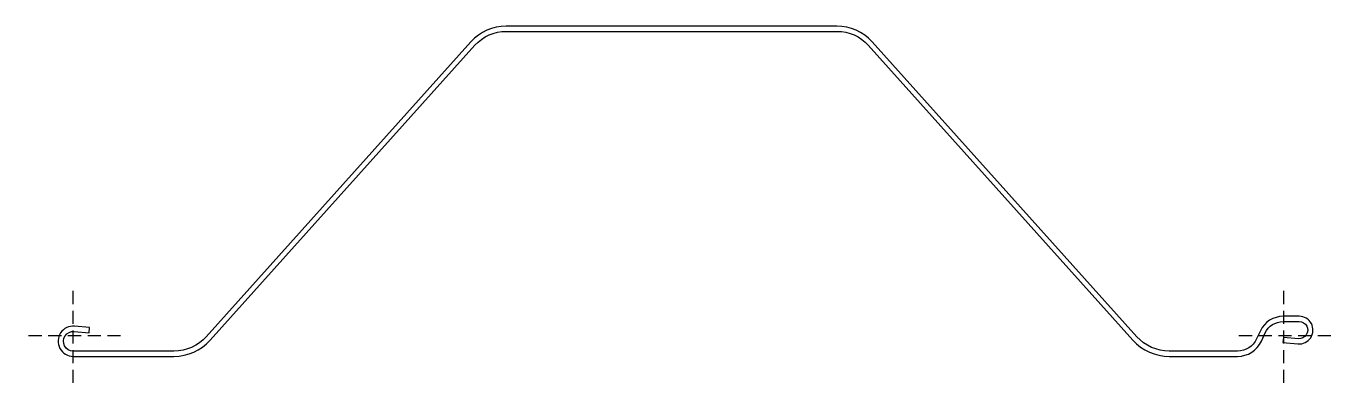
# Model space of a CAD drawing. Header units: millimetres. Extents: x -36 to 958, y -36 to 236.
import ezdxf

# ---------------------------------------------------------------- set-up
doc = ezdxf.new("R2010")
doc.units = ezdxf.units.MM
doc.linetypes.add('DASHED', pattern=[0.75, 0.5, -0.25])
doc.layers.add('ref', color=251, linetype='Continuous', plot=False)

msp = doc.modelspace()

# ---------------------------------------------------------------- linework, layer by layer
msp.add_lwpolyline([(581.62, 231.78, -0.212967), (605.47, 221.14), (807.05, -3.45, 0.212967), (834.62, -15.75), (886.72, -15.75, 0.291473), (904.84, -4.2), (907.78, 2.09, -0.291473), (921.37, 10.75), (933.64, 10.75, -1.044614), (933.07, -2.27), (921.61, -1.27), (921.26, -5.25), (932.72, -6.25, 1.044614), (933.64, 14.75), (921.37, 14.75, 0.291473), (904.15, 3.78), (901.22, -2.51, -0.291473), (886.72, -11.75), (834.62, -11.75, -0.212967), (810.03, -0.78), (608.45, 223.81, 0.212967), (581.62, 235.78), (329.68, 235.78, 0.212967), (302.86, 223.81), (101.27, -0.78, -0.212967), (76.68, -11.75), (0, -11.75, -1.044614), (0.66, 3.26), (12.11, 2.26), (12.46, 6.24), (1, 7.25, 1.044614), (0, -15.75), (76.68, -15.75, 0.212967), (104.25, -3.45), (305.83, 221.14, -0.212967), (329.68, 231.78)], format="xyb", close=True)
at = {"layer": 'ref', "linetype": 'DASHED', "ltscale": 20}
for p, q in [((0, -35.95), (0, 35.95)), ((921.85, -35.95), (921.85, 35.95)), ((35.95, 0), (-35.95, 0)), ((957.8, 0), (885.9, 0))]:
    msp.add_line(p, q, dxfattribs=at)

doc.saveas('drawing.dxf')
